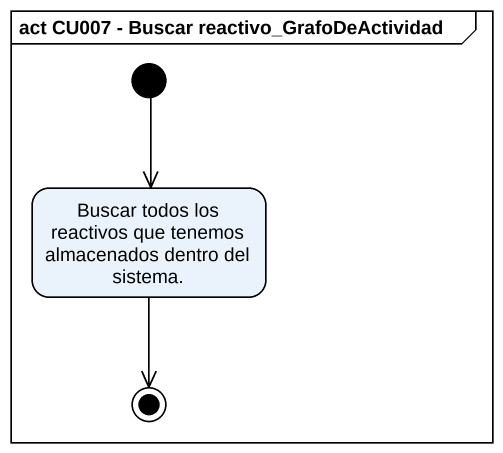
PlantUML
@startuml
mainframe act CU007 - Buscar reactivo_GrafoDeActividad
hide empty description
state "Buscar todos los reactivos que tenemos almacenados dentro del sistema." as Buscar_todos_los_reactivos
[*] --> Buscar_todos_los_reactivos
Buscar_todos_los_reactivos --> [*]
@enduml
